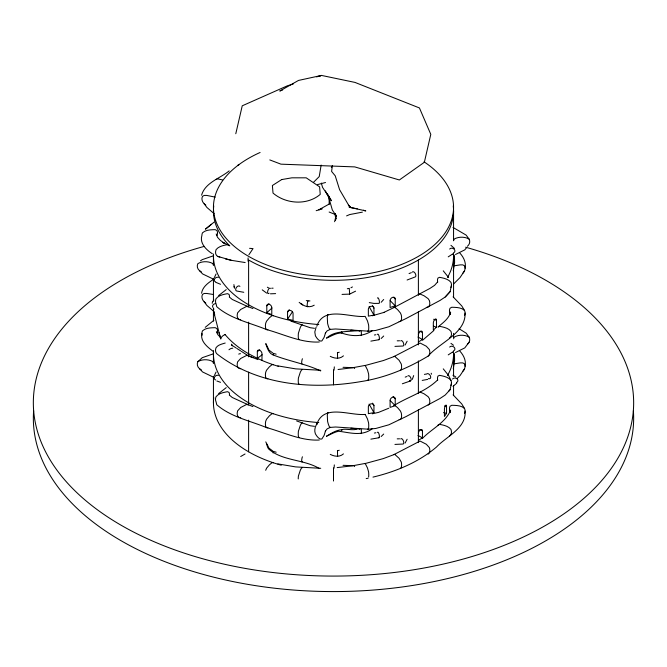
<?xml version="1.0" encoding="UTF-8"?>
<svg xmlns="http://www.w3.org/2000/svg" width="667" height="667" viewBox="0 0 667 667"><rect width="100%" height="100%" fill="white"/><g stroke="black" fill="none" stroke-linecap="round" stroke-linejoin="round"><path stroke-width="1" d="M335.634 214.841L335.518 220.302L335.801 218.392M357.645 330.515C347.065 332.174 335.109 330.29 326.455 338.169C331.299 336.218 336.143 332.791 341.704 333.041C351.851 336.668 363.065 336.943 372.353 330.599M372.353 428.631C362.023 436.71 349.95 432.583 338.636 431.241C334.35 432.083 330.282 434.634 326.522 436.193M341.729 332.575L341.704 333.041L341.746 331.766M341.729 430.599C341.287 427.197 354.36 431.607 357.645 428.548M465.091 268.242C466.375 262.598 463.532 257.045 459.788 252.985M465.091 366.275C466.375 360.63 463.532 355.077 459.788 351.009M201.909 333.467C200.067 341.354 207.529 347.073 213.006 351.259M332.266 166.408L331.599 171.427L335.226 175.813L339.595 189.695L348.949 205.711L350.884 207.579L365.808 210.914L363.423 210.288L364.782 210.614M337.444 352.843L339.228 352.218M337.444 450.875L339.228 450.242M212.181 303.327L212.648 301.201M321.152 165.066L319.235 176.572L313.448 182.366M453.285 270.835L454.611 262.364L454.452 256.386A2.885 2.318 -17.5 0 0 453.035 254.494M453.285 368.868L454.611 360.397L454.452 354.41A2.885 2.318 -17.5 0 0 453.035 352.526M451.484 285.042L450.117 291.654L445.214 296.998L440.037 300.442L406.028 318.551L388.869 326.763L375.738 330.448L368.151 331.166L335.593 328.973L329.94 329.406M451.484 383.075L450.117 389.678L445.214 395.022L440.037 398.474L406.028 416.583L388.869 424.796L375.738 428.481L368.151 429.189L335.593 427.005L329.94 427.439M413.665 375.571L412.314 379.406M265.766 343.872C266.883 346.723 268.576 353.452 273.12 354.936C288.661 361.13 305.461 363.798 320.719 370.935M265.766 441.896C266.4 442.154 267.234 447.59 268.518 448.849C282.049 461.055 303.31 459.163 318.934 468.259M235.793 133.733L242.238 105.803L287.41 85.793L293.247 84.017M201.592 195.189C205.119 182.583 219.885 178.523 229.173 170.894M201.576 293.23C202.56 286.568 208.621 282.641 213.748 279.123M334.584 221.719L335.918 216.366M407.128 341.221L405.069 345.064M407.128 439.253L405.069 443.096M325.538 332.858L324.104 337.377L321.944 340.829A8.087 3.293 63 0 1 315.424 335.876L314.807 331.974L316.091 327.272M325.538 430.882L324.104 435.409L321.944 438.861A8.087 3.293 63 0 1 315.424 433.9C313.932 430.307 315.199 426.171 317.375 423.128L316.817 424.287C323.67 403.41 349.541 415.891 365.191 414.415L367.467 418.934L368.601 422.978A8.087 1.709 81.2 0 1 367.467 429.164M214.407 277.464L216.05 274.012M214.407 375.488L216.05 372.044M265.691 470.293L266.567 468.217L269.426 464.816L272.286 462.498L273.162 462.823M316.817 326.255C323.67 305.378 349.541 317.859 365.191 316.391L367.467 320.902L368.601 324.946A8.087 1.709 81.2 0 1 367.467 331.132M248.883 254.761L253.035 248.608L249.575 248.316M464.499 270.869L460.055 277.547L453.585 283.984M464.499 368.893L460.055 375.571L457.245 378.431M287.552 312.198A2.943 2.243 33.7 0 1 290.303 310.405A2.943 2.243 33.7 0 1 293.055 313.423L293.055 320.352L287.552 319.126L287.552 312.198L289.228 309.696M287.552 319.126L292.571 311.622M446.54 413.307L444.422 416.483L444.422 409.555A2.943 0.867 -77.4 0 1 445.481 405.561A2.943 0.867 -77.4 0 1 446.54 406.386L446.54 413.307L443.53 412.64M469.118 342.188L464.766 347.899L455.494 352.518M332.541 165.716L331.341 167.375L332.508 165.758M341.746 429.798C337.052 429.606 330.44 433.7 326.522 436.243M383.692 299.491L381.165 302.284M325.304 333.258L327.122 330.849L330.482 329.281A8.087 1.434 78.8 0 1 327.597 323.42L327.305 317.417L327.68 314.641L328.122 314.799M325.304 431.282L327.122 428.873L330.482 427.314A8.087 1.434 78.8 0 1 327.597 421.452L327.305 415.441L327.68 412.673L328.122 412.831M466.516 247.782L464.766 249.867L455.494 254.486M383.692 336.018L381.165 338.494M383.692 434.05L381.165 436.518M437.61 281.908L434.584 285.343L429.84 288.486L393.838 307.612L383.508 312.606L384.25 312.331L372.244 315.774M437.61 379.94C425.546 391.863 408.054 396.69 393.838 405.636L394.714 405.311L397.574 407.629L400.433 411.03L401.309 413.106A8.087 3.302 71.6 0 1 399.116 419.551M445.214 296.998L450.117 291.654M448.649 391.271L450.117 389.678M201.317 369.885A8.087 6.603 0 0 1 197.882 361.639L202.234 357.687L213.59 353.752M218.609 295.573L226.23 289.611M218.609 393.605L226.23 387.635M456.803 383.108L453.001 386.376M266.8 305.794A2.943 2.034 47.6 0 1 269.285 304.302A2.943 2.034 47.6 0 1 271.777 307.612L271.777 314.541L266.8 312.723L266.8 305.794L269.009 303.785M266.8 312.723L271.953 308.021M436.476 327.222L433.325 330.098L433.325 323.17A2.943 1.284 -69.9 0 1 434.901 319.326A2.943 1.284 -69.9 0 1 436.476 320.293L436.476 327.222L433.625 326.18M422.553 340.278L433.925 330.457M422.553 438.302C431.674 428.806 445.448 422.761 450.625 410.197L450.033 412.615L449.466 408.654M225.204 343.038C221.961 344.047 218.134 344.756 216.05 347.69A8.087 5.72 -45 0 0 217.567 354.377C257.962 385.468 312.506 389.945 361.306 381.516C385.126 377.789 407.587 368.484 428.156 356.086C439.503 342.571 465.866 333.342 465.091 313.048M372.978 477.113C395.823 471.669 418.484 462.289 436.468 447.04C446.598 436.235 466.416 428.331 465.091 411.072M205.228 327.339L213.915 320.268M211.389 224.262L205.428 229.181L214.107 222.111M278.648 366.416A120.06 69.318 0 0 1 261.981 360.43L257.337 358.337L257.337 351.617L259.738 349.833M262.148 354.777L257.337 358.337L248.608 353.768A120.06 69.318 0 0 1 224.971 334.392M453.485 253.443L448.232 256.853M453.485 351.476L448.232 354.886M197.882 361.639C202.093 359.096 208.621 359.096 212.823 361.639A8.087 6.603 0 0 1 213.373 363.307M355.569 291.171L349.65 294.114L342.038 294.397M200.484 260.805L202.234 259.655L213.59 255.728M343.455 355.853C339.736 359.246 334.392 358.571 330.265 356.336M343.455 453.885C339.736 457.27 334.392 456.595 330.265 454.369M240.695 456.503L245.072 453.977M418.392 341.963L422.461 339.503L422.461 332.575A2.943 1.659 -61.2 0 0 420.427 331.399A2.943 1.659 -61.2 0 0 418.392 335.042M418.392 440.337L422.461 437.877L422.461 430.949A2.943 1.659 -61.2 0 0 420.427 429.773A2.943 1.659 -61.2 0 0 418.392 433.417M350.95 287.777L352.426 286.943M329.581 203.827L318.868 209.772L320.852 209.263M364.732 365.624L383.4 360.539L394.714 356.303L399.116 360.305L401.309 364.099A8.087 3.302 71.6 0 1 400.433 370.418M410.272 381.015L402.351 383.775M364.732 414.641L365.191 414.415M364.732 463.657L383.4 458.571L394.714 454.327L399.116 458.337L401.309 462.123A8.087 3.302 71.6 0 1 400.433 468.442M216.05 179.531L217.567 178.839L222.52 179.948M393.838 356.628L420.068 343.021L426.305 346.223L429.398 349.608A8.087 4.669 60 0 1 428.156 356.086M438.011 425.071L439.528 424.37C443.572 425.112 448.274 425.988 450.95 429.381A8.087 5.72 45 0 1 449.433 436.068M393.838 454.652L420.068 441.054L426.305 444.247L429.398 447.64A8.087 4.669 60 0 1 428.156 454.119M388.778 408.237L378.539 412.389L372.244 413.807M346.59 215.891L349.725 214.549L362.389 212.148M314.215 305.194C309.079 308.429 303.268 306.003 299.166 302.351M316.183 210.697L322.228 208.863M237.602 165.358L238.844 164.874M409.054 273.57L411.339 272.678M418.834 294.497L420.068 294.014L424.112 295.806L428.156 298.683L429.398 300.592A8.087 4.669 60 0 1 426.305 307.437M418.834 392.529L420.068 392.038L424.112 393.83L428.156 396.707L429.398 398.624A8.087 4.669 60 0 1 428.156 405.102M282.675 89.937L279.765 91.029L298.508 80.432L321.469 75.421L354.986 82.416L419.435 107.954L430.799 134.35L424.354 162.281L399.358 179.973L354.752 166.9L280.949 164.165L269.793 159.922M318.559 76.505L321.469 75.421L316.6 76.897M393.838 307.612L394.714 307.287L397.574 309.605L400.433 313.006L401.309 315.082A8.087 3.302 71.6 0 1 399.116 321.519M252.943 308.538L246.932 306.261L240.695 309.463L237.602 312.848A8.087 4.669 -60 0 0 240.695 319.693M252.943 406.57L246.932 404.294L240.695 407.487L237.602 410.88A8.087 4.669 -60 0 0 240.695 417.717M405.219 377.122L406.753 376.563M395.223 305.82L390.095 307.495L390.095 300.567A2.943 2.093 -44.5 0 1 392.663 297.324A2.943 2.093 -44.5 0 1 395.223 298.891L395.223 305.82L390.195 300.692M407.095 280.015L414.924 277.03A2.885 1.551 63.1 0 0 415.316 273.587A2.885 1.551 63.1 0 0 412.331 272.103M378.906 339.728L370.869 341.129M378.906 437.76L370.869 439.153M317.567 184.592L325.513 182.508M427.797 379.365L422.211 380.407M454.294 265.791L460.272 264.866L462.806 264.874L464.499 265.808A8.087 6.378 -24.9 0 1 462.806 273.27M454.294 363.815L460.272 362.89L462.806 362.898L464.499 363.84A8.087 6.378 -24.9 0 1 462.806 371.294M319.293 341.996C301.109 343.005 283.842 334.275 266.567 329.573C249.8 322.678 230.615 318.868 216.75 306.695L216.05 303.727A8.087 5.72 -45 0 1 216.05 298.674C218.726 295.281 223.428 294.405 227.472 293.663L228.989 294.364A8.087 5.72 -45 0 1 229.523 296.715M319.293 440.028C301.109 441.029 283.842 432.299 266.567 427.597C249.8 420.702 230.615 416.892 216.75 404.727L216.05 401.759A8.087 5.72 -45 0 1 216.05 396.707C218.726 393.313 223.428 392.438 227.472 391.696L228.989 392.396A8.087 5.72 -45 0 1 229.523 394.739M366.191 478.589L368.151 478.206M424.404 374.387L425.854 374.104M373.945 315.074L368.351 316.141L368.351 309.221A2.943 2.284 -29.8 0 1 371.152 306.278A2.943 2.284 -29.8 0 1 373.945 308.154L373.945 315.074L369.093 306.587M373.945 412.606L368.351 413.673L368.351 406.745A2.943 2.284 -29.8 0 1 371.152 403.81A2.943 2.284 -29.8 0 1 373.945 405.678L373.945 412.606L369.093 404.119M374.395 335.009L375.93 334.726M374.395 433.041L375.93 432.75M347.332 288.736L349.275 288.394L349.65 294.114L349.458 293.605M338.061 369.493L352.618 367.742L365.191 365.408L367.467 369.918L368.601 373.962A8.087 1.709 81.2 0 1 367.467 380.148M337.152 467.592L352.618 465.774L365.191 463.432L367.467 467.942L368.601 471.986A8.087 1.709 81.2 0 1 368.601 477.038M275.613 293.613L270.452 293.813M306.295 300.625L309.938 300.95M271.677 288.227L273.111 288.169M397.215 340.829L399.541 340.787M397.215 438.853L399.541 438.819M314.474 328.314L310.272 327.73L290.779 321.094M314.474 426.346L310.272 425.763L296.623 420.944M394.939 346.381L402.951 346.023A2.885 1.326 68.6 0 0 403.293 342.605A2.885 1.326 68.6 0 0 400.742 340.929M394.939 444.414L402.951 444.047A2.885 1.326 68.6 0 0 403.293 440.637A2.885 1.326 68.6 0 0 400.742 438.953M320.735 370.277L295.623 368.868L277.839 365.883M320.735 468.301L295.623 466.9L277.839 463.907M243.772 292.288L236.818 291.037A2.885 1.843 -54 0 1 236.351 287.544A2.885 1.843 -54 0 1 239.903 286.41M343.055 367.3L354.152 367.7A4.644 1.051 -87 0 1 354.627 368.517M343.055 465.324L354.152 465.733A4.644 1.051 -87 0 1 354.627 466.55M350.909 330.165L359.788 330.974L359.313 330.924M350.909 428.197L359.788 428.998L359.313 428.956M245.181 262.556L231.341 260.313L217.567 256.353M357.312 208.838L349.158 207.237L350.884 207.579L348.374 205.261L350.559 206.945M369.293 302.61L373.879 303.41L378.906 303.377A2.885 0.867 77.1 0 0 379.123 300A2.885 0.867 77.1 0 0 377.455 298.049M212.706 294.38L206.728 293.455L204.194 293.463L202.501 294.405A8.087 6.378 24.9 0 0 205.82 303.16M444.53 405.936L446.54 406.386M225.438 258.929L231.341 260.313M276.18 354.169L273.67 353.485L273.12 354.936M276.18 452.201L273.67 451.509L273.12 452.968M220.535 284.292L215.908 282.366M220.535 382.316L216.875 381.007M215.241 197.14L206.728 195.423L204.194 195.431L202.501 196.373A8.087 6.378 24.9 0 0 205.82 205.136M433.625 319.251L436.476 320.293M273.162 315.783L272.286 315.458L269.426 317.767L266.567 321.169L265.691 323.253A8.087 3.302 -71.6 0 0 267.884 329.69M273.162 364.791L272.286 364.465L269.426 366.783L266.567 370.185L265.691 372.261A8.087 3.302 -71.6 0 0 267.884 378.706M273.162 413.807L272.286 413.482L269.426 415.799L266.567 419.201L265.691 421.277A8.087 3.302 -71.6 0 0 267.884 427.714M253.051 357.67L248.166 355.761L241.479 351.434M246.932 306.261L248.166 306.753L232.258 299.458L229.265 296.957M257.929 359.58L246.932 355.278L240.695 358.471L237.602 361.864A8.087 4.669 -60 0 0 240.695 368.701M246.932 404.294L248.166 404.777L232.258 397.49L229.265 394.989M329.131 212.031L335.401 214.516M214.032 279.431L202.635 273.954L199.633 270.81M214.032 377.464L202.635 371.986L199.633 368.834M302.268 324.887L301.809 324.662L300.333 327.314L298.399 333.225A8.087 1.709 -81.2 0 0 299.533 339.403M302.268 369.71L301.809 369.485L300.333 372.136L298.399 378.047A8.087 1.709 -81.2 0 0 299.533 384.234M302.268 422.92L301.809 422.695L300.333 425.338L298.399 431.249A8.087 1.709 -81.2 0 0 299.533 437.435M302.268 467.742L301.809 467.517L300.333 470.16L298.399 476.071A8.087 1.709 -81.2 0 0 298.241 478.939M267.359 287.219L268.442 287.76M452.926 375.246L455.819 376.963M452.951 227.38L466.108 235.084L469.118 239.103A8.087 6.603 0 0 1 467.367 246.298M272.945 353.101L268.984 350.125L265.933 343.655M272.945 451.125L268.984 448.157L266.875 443.872M419.768 331.099L422.461 332.575M417.976 337.035L422.461 339.503M419.768 429.473L422.461 430.949M417.976 435.409L422.461 437.877M266.642 293.096L262.231 289.845M459.079 328.739L466.108 333.116L469.118 337.135A8.087 6.603 0 0 1 467.367 344.33M231.441 344.956L236.185 348.016M236.96 348.516L240.737 350.959M300.6 303.41L302.776 304.844L301.226 303.818M469.118 239.103C464.907 236.56 458.379 236.56 454.177 239.103A8.087 6.603 0 0 0 453.627 240.77M469.118 337.135C464.907 334.592 458.379 334.592 454.177 337.135A8.087 6.603 0 0 0 453.627 338.803M450.942 245.314L454.477 248.458M450.942 343.338L453.518 345.289M212.323 253.727C206.303 249.925 199.391 243.222 201.909 235.434A8.087 6.378 -24.9 0 1 202.501 232.816C205.811 229.69 210.939 229.79 215.241 229.648L216.933 230.59A8.087 6.378 -24.9 0 1 216.933 235.643M213.415 311.022L206.945 305.486L204.194 301.859M214.107 213.648L206.92 207.47L204.194 203.835M464.499 315.483A8.087 6.378 24.9 0 0 464.499 310.43C461.189 307.295 456.061 307.395 451.759 307.254L450.067 308.196A8.087 6.378 24.9 0 0 449.733 312.381M464.499 413.507A8.087 6.378 24.9 0 0 464.499 408.454C461.189 405.319 456.061 405.428 451.759 405.286L450.067 406.22A8.087 6.378 24.9 0 0 449.733 410.413M220.277 337.118L217.884 334.726L216.375 331.682M453.085 296.807L461.772 305.936L464.499 310.43M393.788 297.424L395.223 298.891M453.085 394.839L461.772 403.96L464.499 408.454M393.071 396.573L395.223 398.774L395.223 404.711M390.195 400.575L395.223 405.694L390.095 407.379L390.095 400.45A2.943 2.093 -44.5 0 1 392.663 397.207A2.943 2.093 -44.5 0 1 395.223 398.774M450.95 385.418A8.087 5.72 45 0 0 450.95 380.365C448.274 376.972 443.572 376.096 439.528 375.354L438.011 376.055A8.087 5.72 45 0 0 437.719 380.198M443.255 270.827L448.633 277.522M443.255 368.859L448.633 375.546L450.95 380.365M372.486 305.603L373.945 308.154M372.486 403.135L373.945 405.678M327.472 193.88L331.391 200.75L322.553 187.377L321.327 183.066M325.413 190.862L328.706 197.349L332.316 209.922L336.393 216.258L335.017 213.515M216.191 233.95L217.509 237.294L220.402 240.437L224.387 243.188L222.786 242.429L228.989 245.348L227.472 244.656C223.428 245.398 218.726 246.265 216.05 249.658A8.087 5.72 -45 0 0 219.843 257.028M431.174 373.22L431.524 374.187M231.691 344.164L232.266 345.798M233.9 284.592L234.367 287.627M234.025 286.535L234.551 288.219M213.598 311.389L220.402 337.785M218.993 332.625L220.769 339.036A4.644 2.918 -32.8 0 1 225.313 334.567M334.751 213.507L335.893 218.943L335.701 214.941M449.466 310.63L450.033 314.582L450.625 312.164C448.849 318.751 442.88 322.778 438.011 327.038L439.528 326.346C443.572 327.088 448.274 327.956 450.95 331.349A8.087 5.72 45 0 1 449.433 338.044M337.477 352.593L337.577 358.329L337.527 357.812M337.477 450.625L337.577 456.361L337.527 455.844M329.106 196.44L329.181 204.202M453.56 210.997L453.56 240.137M453.56 255.744L453.56 297.607M453.56 333.35L453.56 337.435M453.56 376.238L453.56 353.768A120.06 69.318 0 0 1 447.499 375.513M453.56 385.426L453.56 395.639M418.392 260.013L418.392 295.389M418.392 311.822L418.392 344.914M418.392 360.914L418.392 393.597M418.392 409.93L418.392 442.605M333.5 369.851L333.5 384.851M333.5 467.884L333.5 481.032M261.981 360.43L261.981 353.71A2.943 1.893 53.5 0 0 259.655 350.258A2.943 1.893 53.5 0 0 257.337 351.617M248.608 306.795L248.608 260.013A120.06 69.318 0 0 0 383.5 274.02A120.06 69.318 0 0 0 453.235 205.895M248.608 322.111L248.608 356.837M248.608 372.153L248.608 404.827M248.608 420.143L248.608 451.801M213.44 255.744L213.44 264.932M213.44 278.206L213.44 300.667M213.44 308.838L213.44 321.094M213.44 350.709L213.44 362.956M213.44 376.238L213.44 402.785M214.741 314.924A120.06 69.318 0 0 1 214.015 311.547M213.765 309.855A120.06 69.318 0 0 1 213.582 308.154M213.582 301.351A120.06 69.318 0 0 1 213.765 299.658M453.527 254.044A120.06 69.318 0 0 1 447.499 277.48M318.801 324.537A120.06 69.318 0 0 1 213.473 254.044M229.773 245.898A120.06 69.318 0 0 1 213.765 205.895M318.801 422.561A120.06 69.318 0 0 1 213.523 351.217M281.282 465.199A120.06 69.318 0 0 1 213.765 397.682M361.089 331.207A2.885 0.534 82.3 0 1 361.089 335.276M248.124 261.331A8.087 2.401 -77.3 0 1 248.124 257.904M437.719 282.166A8.087 5.72 45 0 1 438.011 278.022L439.528 277.33C443.572 278.072 448.274 278.948 450.95 282.341A8.087 5.72 45 0 1 450.95 287.394M449.683 249.058A2.885 2.284 22.7 0 1 454.085 249.183A2.885 2.284 22.7 0 1 453.51 252.801M407.829 376.021A2.885 1.459 65.4 0 1 410.93 378.281A2.885 1.459 65.4 0 1 409.38 380.674M426.53 374.087A2.885 1.834 54.4 0 1 430.415 375.896A2.885 1.834 54.4 0 1 428.472 378.514M307.77 306.27A2.885 0.5 -82.9 0 1 307.187 304.886A2.885 0.5 -82.9 0 1 308.079 301.067M269.093 293.213A2.885 1.242 -70.3 0 1 267.775 290.904A2.885 1.242 -70.3 0 1 270.41 288.461M377.455 334.4A2.885 0.867 77.1 0 1 379.29 337.077A2.885 0.867 77.1 0 1 378.372 339.27M334.3 366.858A4.644 0.459 -81.9 0 1 334.009 370.26M302.051 363.94A2.885 0.609 -81.2 0 1 301.709 362.039A2.885 0.609 -81.2 0 1 302.426 358.746M201.317 271.861A8.087 6.603 0 0 1 197.882 263.615C202.093 261.072 208.621 261.072 212.823 263.615A8.087 6.603 0 0 1 213.373 265.283M215.666 281.908A2.885 2.243 -28.4 0 1 214.657 278.881A2.885 2.243 -28.4 0 1 218.417 277.339M361.089 429.231A2.885 0.534 82.3 0 1 361.089 433.308M217.267 332.808A8.087 6.378 -24.9 0 0 216.933 328.614L215.241 327.68C210.939 327.814 205.811 327.714 202.501 330.849A8.087 6.378 -24.9 0 0 202.176 335.142M212.923 307.445A2.885 2.318 -17.5 0 1 215.383 303.652M228.964 349.758A4.644 2.618 -42.4 0 1 232.8 348.241M238.728 354.102A4.644 2.826 -54.1 0 1 240.495 353.727M452.543 379.064A2.885 2.343 8.9 0 1 457.053 378.806A2.885 2.343 8.9 0 1 456.461 382.483M449.683 347.082A2.885 2.284 22.7 0 1 454.085 347.215A2.885 2.284 22.7 0 1 453.51 350.834M377.455 432.433A2.885 0.867 77.1 0 1 379.29 435.109A2.885 0.867 77.1 0 1 378.372 437.302M334.3 464.891A4.644 0.459 -81.9 0 1 334.009 468.284M302.426 461.481A2.885 0.609 -81.2 0 1 301.684 460.739A2.885 0.609 -81.2 0 1 302.426 456.778M215.666 379.94A2.885 2.243 -28.4 0 1 214.657 376.905A2.885 2.243 -28.4 0 1 218.417 375.371M424.02 161.806A120.06 69.318 0 0 1 410.572 260.489A120.06 69.318 0 0 1 239.945 250.784A120.06 69.318 0 0 1 260.105 152.485M465.624 247.19A300.15 173.287 0 0 1 567.067 511.622A300.15 173.287 0 0 1 97.957 510.197A300.15 173.287 0 0 1 204.219 246.39M633.367 410.73A300.15 173.287 0 0 1 333.5 591.579A300.15 173.287 0 0 1 33.633 410.73M281.682 179.573L272.386 185.518L273.02 193.063C285.81 204.11 307.128 205.603 320.235 194.389L319.601 186.843L306.211 177.822L291.904 177.822L281.682 179.573"/></g></svg>
